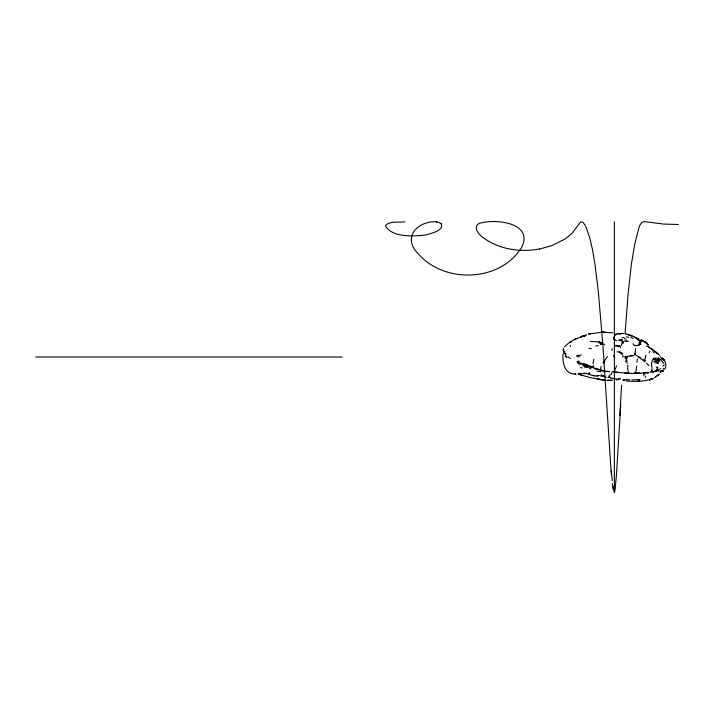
<?xml version="1.0" encoding="UTF-8"?>
<svg xmlns="http://www.w3.org/2000/svg" width="714" height="714" viewBox="0 0 714 714"><rect width="100%" height="100%" fill="white"/><g stroke="black" fill="none" stroke-linecap="round" stroke-linejoin="round"><path stroke-width="1.07" d="M628.418 370.95L628.052 373.36L625.223 373.484M627.758 365.14L627.713 370.057M565.997 353.475L565.542 355.75L566.764 357.357L565.265 356.241M611.978 350.556L612.068 348.503M620.743 404.74L616.405 475.444L614.995 490.223L614.477 492.276L613.915 491.928M625.045 333.902L628.115 293.865L631.319 264.662L634.808 243.688L639.512 225.785L641.806 222.491L644.09 221.608L663.779 224.071L678.3 224.482M636.665 365.97L635.79 372.637M592.995 363.828L593.798 359.356M564.479 353.171L564.676 351.565L564.479 353.171L565.426 354.055L564.497 352.948M636.933 362.239L637.468 359.008M600.608 368.799L601.143 366.416M640.172 342.193L640.101 342.702L638.968 342.479M655.22 361.016L655.041 362.194L656.737 359.981L656.228 359.258L655.568 359.999M644.421 372.628L645.411 372.94L643.305 372.797M609.479 376.573L610.586 378.036L616.834 379.009M635.21 352.948L635.496 348.718M657.951 360.829L657.228 358.41L659.004 359.276L658.308 360.588L657.442 362.096L655.764 361.025M622.18 342.898L621.296 345.71M653.944 362.221L654.247 360.945M643.787 375.734L644.073 374.6M660.164 356.643L661.583 358.437M656.211 367.13L657.719 367.273L657.291 368.736L658.478 369.995L656.853 369.763L655.818 371.262L654.158 371.298M611.969 372.646L611.023 374.77M593.557 365.506L593.191 366.719L588.738 365.863M658.531 360.258L658.683 359.758L658.861 361.712L657.942 363.319L658.861 361.712M616.53 333.947L616.057 334.081M575.68 339.105L575.859 338.65L574.234 339.694L585.043 335.366M616.521 365.863L614.692 370.486M608.703 376.376L610.104 374.609M649.16 352.805L649.856 351.226M645.028 358.937L645.688 357.446M656.684 362.06L657.058 361.248L655.889 360.177M563.489 348.325L563.221 350.235M645.197 356.839L645.947 355.277M603.794 363.23L604.892 360.963M664.716 369.37C666.974 365.648 665.751 360.686 662.306 358.151L663.163 358.901L662.306 358.151M645.108 377.358L645.786 376.064M622.617 357.259L623.34 356.063M603.044 362.685L607.489 356.581M613.388 338.017L615.584 334.688M662.824 366.246L664.279 364.863M655.47 371.682L656.987 370.655L656.853 369.763M640.315 357.625L634.996 354.555L635.514 353.841M656.737 359.981L656.068 361.882L657.844 362.56L658.647 361.587L657.058 361.248M657.103 368.094L657.719 367.273M563.864 349.976L563.417 350.913M653.872 357.946C651.525 360.731 651.025 364.872 652.105 368.29M625.294 361.712L626.41 360.329L625.785 357.669L625.107 357.205L625.66 356.634L633.916 355.608M625.785 357.669L626.446 356.866L625.919 356.322L627.249 356.643L627.436 357.411M663.226 370.753L662.788 371.271L660.887 370.932M662.976 369.352L663.886 368.299M653.792 359.481L656.157 357.58M654.792 359.758L655.738 358.839M659.263 374.172L657.166 375.921M589.773 372.547L588.666 373.467M564.479 346.906L568.085 343.541L573.637 339.918M657.371 375.618L658.844 374.332L658.121 374.948M663.306 370.852L662.788 371.271L661.307 370.762M634.264 345.389L637.156 345.612L640.967 343.996L639.833 344.202L640.663 342.622L639.664 340.962L634.692 337.231M662.155 371.423L662.958 370.807M622.385 342.809L623.884 341.685L622.697 341.649L620.653 340.034L618.761 340.167L622.055 340.632M651.98 371.164L652.926 371.815L651.98 371.164L651.007 371.869L653.881 371.807L652.096 371.592L651.712 369.272M626.205 380.955C634.853 381.669 644.519 381.785 652.578 378.625L649.329 379.848L653.301 378.482M655.684 376.599L657.264 375.591M579.143 356.036L581.205 354.742M659.486 369.433L660.78 368.638M649.901 379.866L651.766 378.884M577.207 362.899L579.018 361.953L580.491 363.203L587.229 364.577M654.372 377.733L655.711 377.037M582.776 336.472L585.534 335.5L582.392 336.66M582.615 336.124L580.375 337.178L583.204 335.866L580.759 336.946M620.127 378.25L618.047 379.072M578.313 374.002L578.849 373.779M577.117 361.712L579.018 360.936M643.716 374.02L645.037 373.583M649.767 372.048L651.088 372.03M580.491 363.203L578.492 363.845L583.9 364.158L585.507 364.792L583.392 365.024L590.317 366.603L582.892 365.916M589.782 367.719L591.754 367.183L595.976 368.611M584.971 335.669L583.981 335.928L585.748 335.571M643.742 372.904L638.039 373.493L635.38 372.735M585.667 334.991L586.676 334.759M655.907 363.319L657.844 362.56L657.442 362.096M619.243 352.234L620.734 352.707M578.063 374.056L580.723 373.386L579.509 373.377L578.42 373.949L586.489 373.368M539.409 249.061L551.877 245.643L565.542 238.753L572.226 233.148L580.625 221.867L582.981 222.206L585.578 225.963L589.702 237.566L592.361 249.025L594.949 264.198L598.341 291.687L603.018 346.701L611.264 474.141M636.37 372.887L634.032 373.422L639.86 373.074M580.143 363.872L582.267 363.453L583.9 364.158M590.639 333.733L588.443 334.09L602.125 332.215L612.898 332.867M655.416 371.048L656.96 370.753M598.457 375.662L596.949 375.903L599.305 375.502M660.129 372.521L660.727 372.413M596.003 345.96L598.252 345.576M634.585 372.753L635.594 372.592M619.841 333.483L617.253 333.777L623.438 333.5L621.448 333.384M638.807 343.809L640.199 343.613M607.864 377.322L610.854 377.617M616.941 351.868L619.645 351.841L622.554 355.179M637.816 381.026L639.601 380.839M586.685 366.344L588.755 366.139M576.787 355.447L578.947 355.233M634.032 373.422L638.013 373.27M630.408 373.511L617.164 372.36M646.955 372.628L648.258 372.976L645.742 372.431L648.223 372.521M630.489 373.19L624.5 373.181M616.2 379.821L617.878 379.678M634.005 373.163L636.183 372.994M630.132 355.715L632.577 355.518M631.051 373.583L632.854 373.449M637.923 373.395L639.931 373.261M612.639 380.187L606.945 380.375M610.773 380.259L606.945 380.357M631.881 379.866L637.905 379.714M604.33 332.224L602.054 332.331L605.82 332.287M614.781 339.141L613.719 339.195L616.503 340.623M638.316 379.669L640.021 379.607L638.021 379.58M404.82 221.813C398.599 222.741 390.076 220.617 385.399 225.606C391.763 237.932 414.468 236.432 426.347 234.87C430.863 233.299 444.626 230.711 441.145 223.58M596.949 375.992C592.254 376.465 588.309 373.19 583.65 373.19M35.7 357.018L342.238 357.018M629.891 379.821L624.045 379.553M589.469 368.736L591.04 368.772M609.122 371.575L600.394 370.843M590.362 341.479L599.644 341.827M622.108 337.535L624.197 337.624M604.82 344.362L600.474 344.157L602.384 344.576M585.31 365.336L587.069 365.425M617.494 372.431L613.969 372.021M575.002 373.931L576.037 373.993C564.836 374.788 562.355 363.14 562.989 354.34M617.976 333.545L621.019 333.822L619.457 333.634M623.5 379.661L625.66 379.794M583.918 373.458L586.06 373.592M620.528 339.445L622.438 339.587M601.973 342.515L599.189 342.283L601.786 343.416L598.484 342.774M436.95 221.706C417.663 220.697 401.464 237.441 418.6 254.184C444.983 284.047 500.496 281.959 521.738 247.258C534.01 222.42 494.365 218.27 478.942 223.553C472.24 227.471 479.728 235.629 484.003 238.253C496.292 246.99 511.626 250.775 526.584 250.373A50.391 29.452 -0.1 0 0 539.382 249.025M605.008 380.25L590.166 377.608L580.036 374.698L581.392 375.153M615.45 346.049L620.439 346.808L620.502 347.611M615.834 345.281L619.877 345.683M605.008 380.303L597.529 379.045M638.664 344.755L639.878 344.871M615.673 372.048L617.583 372.235M588.532 366.657L591.754 367.183M652.801 371.664L654.078 371.798M600.215 371.575L596.868 371.128M587.997 367.558L584.32 367.041M624.259 338.757L626.116 339.007M588.996 348.352L591.353 348.664M605.32 371.128L594.244 368.656M624.571 340.899L627.784 341.604M615.379 372.19L612.219 371.592M615.111 334.286L616.744 334.563M600.313 375.912L603.366 376.51M604.115 376.671L606.097 377.028M607.141 371.307L609.221 371.691M618.984 378.857L620.475 379.134M626.365 336.847L628.606 337.276M603.99 375.618L601.143 374.966M627.927 334.634L631.685 335.535M626.044 340.89L628.115 341.319M622.519 380.125L624.357 380.517M656.987 370.655L659.45 371.2M625.223 333.768L632.47 335.946M592.558 375.234L594.209 375.653M625.036 357.098L626.91 357.598M627.187 334.259L628.972 334.741M646.304 346.04L648.232 346.549L650.168 348.575M601.143 379.759L599.171 379.134M595.913 368.478L601.679 370.138M630.025 335.464L631.89 336.026M645.572 372.521L646.777 372.904M624.902 356.348L626.446 356.866L627.071 363.462M633.023 336.339L638.78 338.971M576.823 356.286L579.09 357.089M656.88 360.347L657.415 360.543M580.634 367.469L582.124 368.058M630.953 337.294L633.131 338.338M588.381 373.565L590.273 374.484M641.252 340.069L645.34 342.184L648.187 344.924L647.08 343.452L642.859 340.81M645.045 341.97L640.985 339.739M651.552 349.057L656.541 352.921M636.531 338.15L641.565 341.89M568.023 356.955L570.397 358.401M645.34 342.184L647.134 343.488L645.269 342.104M638.343 356.955L645.179 361.811M620.261 352.011L622.76 353.617M650.784 348.129L659.647 355.385M651.721 348.869L652.766 349.574M649.008 346.942L649.285 347.388M645.465 360.713L643.609 359.276M658.272 357.687L660.423 359.927M658.353 354.01L655.39 351.547M636.397 338.186L638.013 339.516M652.864 351.797L654.167 352.886M662.476 358.294L663.815 359.704L662.476 358.294L663.163 358.901M651.793 370.155L652.783 371.048M662.53 358.428L664.243 360.561L662.53 358.428L663.27 359.115M638.048 339.186L639.476 340.64M613.371 355.661L614.843 357.17M646.554 363.096L648.785 365.613M660.869 359.383L663.717 363.39M632.97 343.729L634.675 345.746M647.08 343.452L648.214 344.969M622.171 342.434L623.063 343.666M634.282 353.171L634.996 354.555M570.156 345.531L570.629 346.433M659.004 359.276L659.736 360.722M655.684 361.025L656.068 361.882M563.533 351.699L563.971 353.823M613.272 489.518L612.309 483.61M625.625 357.687L625.741 358.598M660.771 371.128L660.834 371.682M563.516 350.021L563.533 351.02M614.37 221.563L614.37 492.473M619.85 415.503A137.989 1.401 -86.5 0 1 621.599 385.078M613.79 490.223A138.293 3.865 85.7 0 1 613.067 486.421M612.309 480.602A131.956 5.783 88.9 0 1 611.3 470.374M436.441 222.197A98.264 22.179 -40.7 0 1 441.073 223.643M569.87 342.425L571.379 341.783L569.87 342.425"/></g></svg>
